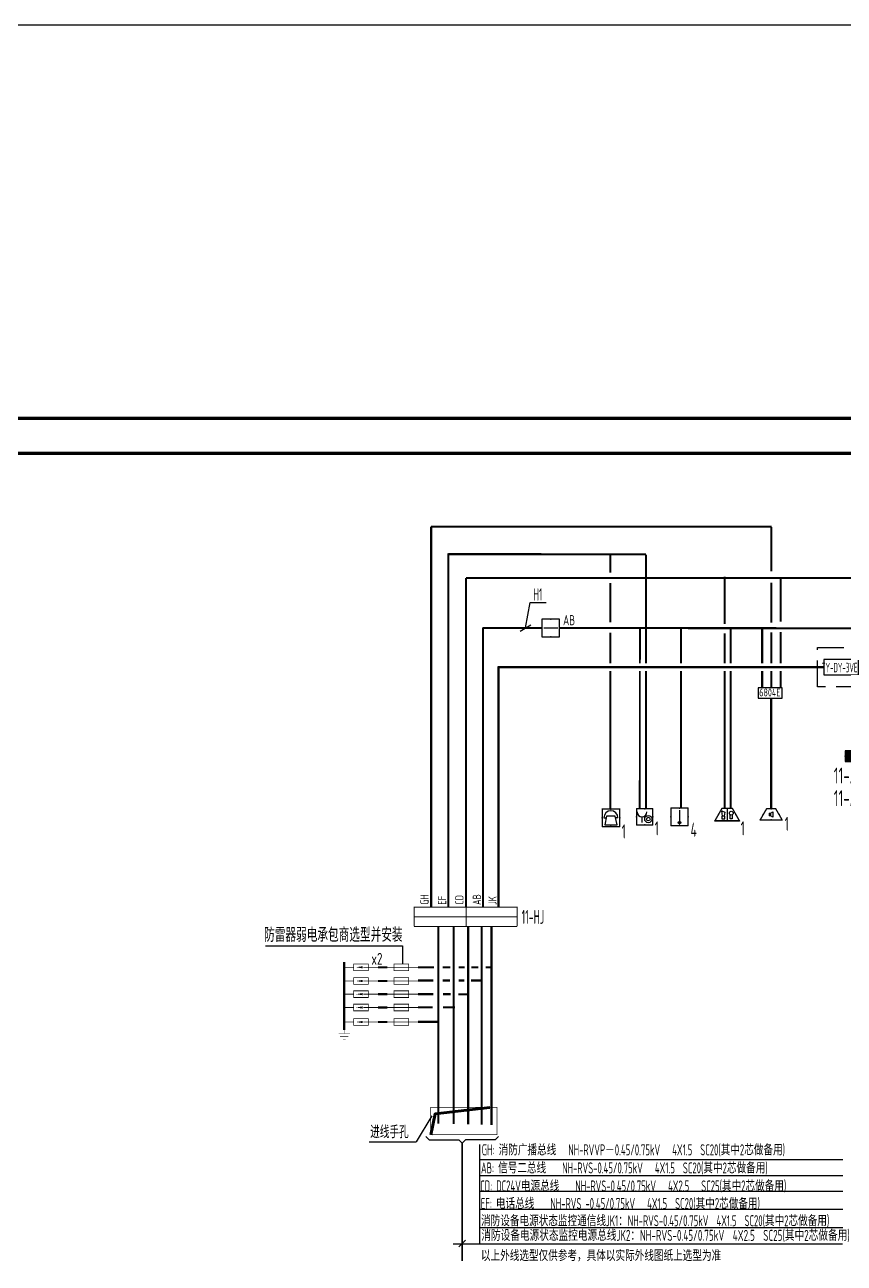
# Model space of a CAD drawing. Extents: x 5394041 to 5729212, y -433068 to -301615.
# Drawn here: x 5605684 to 5629069, y -336960 to -301615 of the extents above; entities that cross this region are included whole.
import ezdxf
from ezdxf.enums import TextEntityAlignment as Align

# ---------------------------------------------------------------- set-up
doc = ezdxf.new("R2010")
doc.units = 0
doc.header["$LTSCALE"] = 1000
doc.header["$MEASUREMENT"] = 0
doc.linetypes.add('DASH', pattern=[0.35, 0.25, -0.1])
doc.linetypes.add('DOTE', pattern=[2.42, 2, -0.2, 0.02, -0.2])
doc.layers.get('0').update_dxf_attribs({"linetype": 'CONTINUOUS'})
for name, color, linetype in [('DIM-消防', 3, 'CONTINUOUS'), ('ELEMENT', 3, 'CONTINUOUS'), ('EQUIP-消防', 3, 'CONTINUOUS'), ('EQUIP-箱柜', 3, 'CONTINUOUS'), ('PUB_DIM', 3, 'CONTINUOUS'), ('PUB_TEXT', 7, 'CONTINUOUS'), ('PUB_TITLE', 4, 'CONTINUOUS'), ('SIG_TEXT', 7, 'CONTINUOUS'), ('WINDOW', 4, 'CONTINUOUS'), ('WIRE-消防', 5, 'CONTINUOUS'), ('WIRE-照明', 1, 'CONTINUOUS'), ('电信', 7, 'CONTINUOUS'), ('电气', 3, 'CONTINUOUS')]:
    doc.layers.add(name, color=color, linetype=linetype)
doc.styles.add('_TCH_LABEL', font='COMPLEX', dxfattribs={"bigfont": 'GBCBIG'})
doc.styles.add('_TEL_DIM', font='sceie.shx', dxfattribs={"width": 0.8, "height": 3.5, "bigfont": 'sceic.shx'})
doc.styles.add('sce', font='sceie.shx', dxfattribs={"width": 0.8, "height": 400, "bigfont": 'sceic.shx'})
doc.styles.add('SCEI', font='sceie.shx', dxfattribs={"width": 0.75, "bigfont": 'sceic.shx'})
doc.styles.add('sceic', font='sceie.shx', dxfattribs={"width": 0.8, "bigfont": 'sceic.shx'})
doc.styles.add('sceie', font='sceie.shx', dxfattribs={"width": 0.7, "bigfont": 'sceic.shx'})
doc.styles.get("Standard").update_dxf_attribs({"font": 'GBENOR', "bigfont": 'GBCBIG'})
doc.styles.add('TG_LINETYPE', font='SIMPLEX', dxfattribs={"width": 0.8, "height": 3, "bigfont": 'HZTXT'})
doc.linetypes.add('TG_BC', pattern='A,2,-0.85,["BC",TG_LINETYPE,S=0.1,R=0,X=-0.65,Y=-0.15],0', length=2.85)
doc.linetypes.add('TG_F', pattern='A,2,-0.4,["F",TG_LINETYPE,S=0.1,R=0,X=-0.28,Y=-0.15],0', length=2.4)

# ---------------------------------------------------------------- blocks, each defined once
blk = doc.blocks.new('$equip$00001590')
for p, q in [((0.5, 0), (-0.5, 0)), ((-0.5, 0), (-0.5, -1)), ((0.5, -1), (0.5, 0)), ((-0.4, -0.5), (0.4, -0.5)), ((-0.5, -1), (0.5, -1))]:
    blk.add_line(p, q)
for p in [(0, 0), (-0.5, -0.5), (0.5, -0.5), (0, -1)]:
    blk.add_point(p)
blk.add_solid([(0.4, -0.5), (0.141, -0.465), (0.141, -0.535)])
at = {"flags": 9}
blk.add_attdef('A', (0, 0), '', height=0.00002, dxfattribs=at)
blk.add_attdef('B', text='', height=0.4, dxfattribs=at).set_placement((0.825, -0.677), align=Align.MIDDLE_CENTER)
blk = doc.blocks.new('$element$00000582')
at = {"const_width": 0.0233}
for points in [[(0, 0), (0, -1)], [(-0.1, -0.283), (0.1, -0.283), (0.1, -0.717), (-0.1, -0.717), (-0.1, -0.283)]]:
    blk.add_lwpolyline(points, dxfattribs=at)
at = {"flags": 9}
blk.add_attdef('S', (0, 0), '', height=0.00000667, dxfattribs=at)
blk = doc.blocks.new('$element$00000532')
at = {"const_width": 0.0233}
for points in [[(0, 0), (0, -0.283)], [(-0.1, -0.283), (0.1, -0.283), (0.1, -0.717), (-0.1, -0.717), (-0.1, -0.283)], [(0, -1), (0, -0.567)]]:
    blk.add_lwpolyline(points, dxfattribs=at)
for points in [[(-0.033, -0.55), (0.033, -0.55), (0, -0.35), (0.033, -0.55)], [(0.033, -0.55), (0, -0.35), (-0.033, -0.55), (0.033, -0.55)], [(0, -0.367), (-0.033, -0.567), (0.033, -0.567), (0, -0.367)]]:
    blk.add_solid(points)
at = {"flags": 9}
blk.add_attdef('S', (0, 0), '', height=0.00000667, dxfattribs=at)
blk = doc.blocks.new('$element$00000390')
at = {"const_width": 0.0233}
for points in [[(0, 0), (0, -0.375)], [(-0.25, -0.375), (0.25, -0.375)], [(-0.188, -0.5), (0.188, -0.5)], [(-0.062, -0.625), (0.062, -0.625)]]:
    blk.add_lwpolyline(points, dxfattribs=at)
at = {"flags": 9}
blk.add_attdef('S', (0, 0), '', height=0.00000667, dxfattribs=at)
blk = doc.blocks.new('$equip$00002677')
for p, q in [((-0.3, 0.699), (-0.703, 0)), ((-0.703, 0), (0.703, 0)), ((0.3, 0.699), (-0.3, 0.699)), ((-0.117, 0.421), (-0.117, 0.26)), ((-0.117, 0.421), (-0.036, 0.421)), ((-0.036, 0.26), (-0.117, 0.26)), ((-0.036, 0.421), (0.118, 0.503)), ((-0.036, 0.421), (-0.036, 0.26)), ((0.118, 0.173), (-0.036, 0.26)), ((0.118, 0.503), (0.118, 0.173)), ((0.703, 0), (0.3, 0.699))]:
    blk.add_line(p, q)
at = {"const_width": 0.0667}
blk.add_lwpolyline([(-0.3, 0.699), (0.3, 0.699), (0.703, 0), (-0.703, 0), (-0.3, 0.699), (0.3, 0.699)], dxfattribs=at)
blk.add_lwpolyline([(-0.3, 0.699), (0.3, 0.699), (0.703, 0), (-0.703, 0), (-0.3, 0.699), (0.3, 0.699)], dxfattribs=at)
for p in [(-0.501, 0.349), (0, 0.699), (0, 0), (0.502, 0.349)]:
    blk.add_point(p)
at = {"color": 7, "flags": 1}
for tag, height, p in [('A', 0.00002, (0, 0)), ('B', 0.4, (0.961, 0.299))]:
    blk.add_attdef(tag, text='', height=height, dxfattribs=at).set_placement(p, align=Align.MIDDLE_CENTER)
blk = doc.blocks.new('$equip$00002679')
for p, q in [((-0.3, 0.699), (-0.703, 0)), ((-0.703, 0), (0.703, 0)), ((-0.264, 0.249), (-0.304, 0.569)), ((-0.304, 0.569), (-0.128, 0.489)), ((-0.304, 0.249), (-0.304, 0.113)), ((-0.128, 0.249), (-0.304, 0.249)), ((-0.304, 0.113), (-0.128, 0.113)), ((0.3, 0.699), (-0.3, 0.699)), ((0.3, 0.699), (-0.3, 0.699)), ((-0.128, 0.489), (-0.168, 0.249)), ((-0.128, 0.113), (-0.128, 0.249)), ((0, 0.699), (0, 0)), ((0.174, 0.11), (0.174, 0.338)), ((0.294, 0.11), (0.174, 0.11)), ((0.294, 0.338), (0.294, 0.11)), ((0.703, 0), (0.3, 0.699))]:
    blk.add_line(p, q)
at = {"const_width": 0.0667}
for points in [[(-0.299, 0.699), (0.301, 0.699), (0.703, 0), (-0.702, 0), (-0.299, 0.699), (0.301, 0.699)], [(-0.3, 0.699), (0.3, 0.699), (0.703, 0), (-0.703, 0), (-0.3, 0.699), (0.3, 0.699)]]:
    blk.add_lwpolyline(points, dxfattribs=at)
blk.add_circle((0.234, 0.43), 0.111)
for p in [(-0.501, 0.349), (0, 0.699), (0, 0), (0.502, 0.349)]:
    blk.add_point(p)
at = {"color": 7, "flags": 1}
for tag, height, p in [('A', 0.00002, (0, 0)), ('B', 0.4, (0.961, 0.299))]:
    blk.add_attdef(tag, text='', height=height, dxfattribs=at).set_placement(p, align=Align.MIDDLE_CENTER)
blk = doc.blocks.new('$equip$00002658')
for p, q in [((0.5, 1), (-0.5, 1)), ((-0.5, 1), (-0.5, 0)), ((0.5, 0), (0.5, 1)), ((-0.5, 0), (0.5, 0)), ((-0.4, 0.5), (-0.27, 0.5)), ((-0.25, 0.6), (-0.35, 0.1)), ((-0.35, 0.1), (0.35, 0.1)), ((0.25, 0.6), (-0.25, 0.6)), ((0.35, 0.1), (0.25, 0.6)), ((0.4, 0.5), (0.27, 0.5))]:
    blk.add_line(p, q)
at = {"const_width": 0.0667}
blk.add_lwpolyline([(-0.5, 1), (0.5, 1), (0.5, 0), (-0.5, 0), (-0.5, 1), (0.5, 1)], dxfattribs=at)
blk.add_arc((0, 0.5), 0.4, 0, 180)
for p in [(0, 1), (-0.5, 0.5), (0, 0), (0.5, 0.5)]:
    blk.add_point(p)
at = {"color": 7, "flags": 1}
for tag, height, p in [('A', 0.00002, (0, 0)), ('B', 0.4, (0.762, 0.292))]:
    blk.add_attdef(tag, text='', height=height, dxfattribs=at).set_placement(p, align=Align.MIDDLE_CENTER)
blk = doc.blocks.new('$equip$00002655')
for p, q in [((-0.5, 1), (-0.5, 0)), ((0.5, 1), (-0.5, 1)), ((0.5, 0), (0.5, 1)), ((-0.5, 0), (0.5, 0)), ((-0.169, 0.5), (-0.169, 0.15))]:
    blk.add_line(p, q)
at = {"const_width": 0.0667}
blk.add_lwpolyline([(-0.5, 1), (0.5, 1), (0.5, 0), (-0.5, 0), (-0.5, 1), (0.5, 1)], dxfattribs=at)
for radius in [0.226, 0.113]:
    blk.add_circle((0.227, 0.36), radius)
blk.add_arc((-0.169, 0.8), 0.3, 180, 0)
for p in [(0, 1), (-0.5, 0.5), (0, 0), (0.5, 0.5)]:
    blk.add_point(p)
at = {"color": 7, "flags": 1}
for tag, height, p in [('A', 0.00002, (0, 0)), ('B', 0.4, (0.762, 0.292))]:
    blk.add_attdef(tag, text='', height=height, dxfattribs=at).set_placement(p, align=Align.MIDDLE_CENTER)
blk = doc.blocks.new('*X23')
at = {"color": 0}
for p, q in [((-250, 33), (-83, 200)), ((-250, 68), (-118, 200)), ((-250, 104), (-154, 200)), ((-250, 139), (-189, 200)), ((-250, 174), (-224, 200)), ((-247, 0), (-47, 200)), ((-212, 0), (-12, 200)), ((-177, 0), (23, 200)), ((-141, 0), (59, 200)), ((-106, 0), (94, 200)), ((-71, 0), (129, 200)), ((-35, 0), (165, 200)), ((0, 0), (200, 200)), ((35, 0), (235, 200)), ((71, 0), (250, 179)), ((106, 0), (250, 144)), ((141, 0), (250, 109)), ((177, 0), (250, 73)), ((212, 0), (250, 38)), ((247, 0), (250, 3))]:
    blk.add_line(p, q, dxfattribs=at)
blk = doc.blocks.new('$equip$00001421')
for p, q in [((0.75, 0.6), (-0.75, 0.6)), ((-0.75, 0.6), (-0.75, 0)), ((-0.75, 0), (0.75, 0)), ((0.75, 0), (0.75, 0.6))]:
    blk.add_line(p, q)
at = {"const_width": 0.6}
blk.add_lwpolyline([(-0.75, 0.3), (0.75, 0.3)], dxfattribs=at)
for p in [(-0.75, 0.3), (0, 0.6), (0, 0), (0.75, 0.3)]:
    blk.add_point(p)
at = {"xscale": 0.00300000000061118, "yscale": 0.00300000000061118, "zscale": 0.00300000000061118}
blk.add_blockref('*X23', (0, 0), dxfattribs=at)
at = {"style": '_TCH_LABEL', "flags": 9}
blk.add_attdef('A', (0, 0), '', height=0.00002, dxfattribs=at)
blk = doc.blocks.new('$Equip$00002648')
for p, q in [((-0.5, 0.5), (-0.5, -0.5)), ((0.5, 0.5), (-0.5, 0.5)), ((0, 0.375), (0, -0.412)), ((0.5, -0.5), (0.5, 0.5)), ((-0.5, -0.5), (0.5, -0.5))]:
    blk.add_line(p, q)
at = {"const_width": 0.04}
blk.add_lwpolyline([(-0.5, 0.5), (0.5, 0.5), (0.5, -0.5), (-0.5, -0.5), (-0.5, 0.5), (0.5, 0.5)], dxfattribs=at)
blk.add_circle((0, -0.338), 0.075)
for p in [(-0.5, 0), (0, 0.5), (0.5, 0), (0, -0.5)]:
    blk.add_point(p)
for points in [[(-0.065, -0.3), (0.065, -0.3), (-0.075, -0.338), (0.075, -0.338)], [(-0.065, -0.375), (0.065, -0.375), (-0.075, -0.338), (0.075, -0.338)], [(-0.038, -0.273), (0.037, -0.273), (-0.065, -0.3), (0.065, -0.3)], [(-0.038, -0.402), (0.037, -0.402), (-0.065, -0.375), (0.065, -0.375)], [(0, -0.263), (0, -0.263), (-0.038, -0.273), (0.037, -0.273)], [(0, -0.412), (0, -0.412), (-0.038, -0.402), (0.037, -0.402)]]:
    blk.add_solid(points)
at = {"color": 7, "flags": 1}
for tag, height, p in [('A', 0.00002, (0, 0)), ('B', 0.4, (0.762, -0.208))]:
    blk.add_attdef(tag, text='', height=height, dxfattribs=at).set_placement(p, align=Align.MIDDLE_CENTER)

msp = doc.modelspace()

# ---------------------------------------------------------------- linework, layer by layer
for p, q in [((5617223.6, -333435.5), (5617126.2, -333339.8)), ((5617223.6, -333435.5), (5618066.9, -333435.5)), ((5618164.2, -333531.2), (5618066.9, -333435.5)), ((5618164.2, -333531.2), (5618261.6, -333435.5)), ((5619104.8, -333435.5), (5618261.6, -333435.5)), ((5618661.2, -333568), (5618661.2, -336409.8)), ((5619104.8, -333435.5), (5619202.2, -333339.8)), ((5618066.9, -336491.8), (5618261.6, -336300.3))]:
    msp.add_line(p, q)
at = {"color": 1}
msp.add_lwpolyline([(5394041.5, -301614.8), (5684355, -301614.8), (5684355, -433067.9), (5394041.5, -433067.9)], close=True, dxfattribs=at)
at = {"color": 4, "linetype": 'Continuous', "const_width": 31.5}
for points in [[(5616795.9, -327349), (5616795.9, -326798.3), (5619734.5, -326798.3), (5619734.5, -327349)], [(5619734.5, -327349), (5616795.9, -327349)]]:
    msp.add_lwpolyline(points, dxfattribs=at)
at = {"color": 3, "const_width": 31.5}
for points in [[(5618277.3, -326798.3), (5618277.3, -327349)], [(5616795.9, -327073.6), (5619734.5, -327073.6)]]:
    msp.add_lwpolyline(points, dxfattribs=at)
at = {"layer": 'DIM-消防'}
msp.add_line((5619825.9, -318920), (5620125.8, -318739.6), dxfattribs=at)
for points in [[(5619975.8, -318829.8), (5620105, -318099.7)], [(5620105, -318099.7), (5620568, -318099.7)]]:
    msp.add_lwpolyline(points, dxfattribs=at)
at = {"layer": 'PUB_TEXT'}
for p, q in [((5618661.2, -334003.2), (5629028.2, -334003.2)), ((5618661.2, -334451.7), (5629028.2, -334451.7)), ((5618661.2, -334900.1), (5629028.2, -334900.1)), ((5618661.2, -335413.9), (5629028.2, -335413.9)), ((5618661.2, -335937.3), (5629028.2, -335937.3))]:
    msp.add_line(p, q, dxfattribs=at)
at = {"layer": 'PUB_TITLE', "const_width": 100}
msp.add_lwpolyline([(5589048.9, -354845.4), (5648448.9, -354845.4), (5648448.9, -312845.4), (5589048.9, -312845.4), (5589048.9, -354845.4)], dxfattribs=at)
msp.add_lwpolyline([(5647448.9, -353845.4), (5591548.9, -353845.4), (5591548.9, -313845.4), (5647448.9, -313845.4)], close=True, dxfattribs=at)
at = {"layer": 'SIG_TEXT'}
for p, q in [((5612557.4, -327900), (5616465.3, -327900)), ((5616465.3, -327900), (5616465.3, -328415.8)), ((5617296.9, -332753.2), (5616856.4, -333493.2)), ((5615516.4, -333493.2), (5616856.4, -333493.2))]:
    msp.add_line(p, q, dxfattribs=at)
at = {"layer": 'SIG_TEXT', "linetype": 'DASH', "ltscale": 3}
msp.add_lwpolyline([(5628308.3, -319392), (5630638.4, -319392), (5630638.4, -320505.1), (5628308.3, -320505.1)], close=True, dxfattribs=at)
at = {"layer": 'WINDOW', "color": 4}
for points in [[(5629473.3, -319728.4), (5628489.6, -319728.4), (5628489.6, -320168.7), (5629473.3, -320168.7)], [(5627297.1, -320542.8), (5626610, -320542.8), (5626610, -320833.9), (5627297.1, -320833.9)]]:
    msp.add_lwpolyline(points, close=True, dxfattribs=at)
at = {"layer": 'WIRE-消防', "color": 3, "linetype": 'TG_F'}
for points, const_width in [([(5617772.9, -316697), (5617772.9, -323706.2)], 60), ([(5617772.9, -316723.2), (5623410.9, -316727.1)], 60), ([(5622397.8, -316727.1), (5622397.8, -317250.8)], 60), ([(5623410.9, -319836), (5623410.9, -316736.3)], 51), ([(5622397.8, -317543.8), (5622397.8, -318671.2)], 60), ([(5622397.8, -318965.4), (5622397.8, -319836)], 60), ([(5622397.8, -320061), (5622397.8, -321464.4)], 60), ([(5623410.9, -323997.9), (5623410.9, -320061)], 51), ([(5622397.8, -321464.4), (5622397.8, -324010.4)], 60), ([(5617772.9, -322876.4), (5617772.9, -326798.3)], 60), ([(5617926.5, -327332.1), (5617926.5, -332983.4)], 60)]:
    msp.add_lwpolyline(points, dxfattribs=dict(at, const_width=const_width))
at = {"layer": 'WIRE-消防', "linetype": 'Continuous'}
for points, const_width in [([(5618751.9, -318829.8), (5620444.1, -318829.8)], 60), ([(5620943.9, -318829.8), (5629852.7, -318840.1)], 60), ([(5624409.3, -319836), (5624409.3, -318819.4)], 60), ([(5625828.5, -318825.2), (5625828.5, -319836)], 60), ([(5624409.3, -321464.4), (5624409.3, -320061)], 60), ([(5625828.5, -320061), (5625828.5, -321464.4)], 60), ([(5624409.3, -323953.6), (5624409.3, -321464.4)], 60), ([(5625828.5, -321464.4), (5625828.5, -323983.8)], 60), ([(5614800.8, -328363.7), (5614800.8, -330299.9)], 64.3), ([(5615763, -328514.2), (5616030.2, -328514.2)], 64.3), ([(5616909.5, -328514.2), (5617364.6, -328514.2)], 64.3), ([(5617613.8, -328514.2), (5617833.1, -328514.2)], 64.3), ([(5618062.2, -328514.2), (5618235.5, -328514.2)], 64.3), ([(5618428.5, -328514.2), (5618630.5, -328514.2)], 64.3), ([(5618833.8, -328514.2), (5619035.9, -328514.2)], 64.3), ([(5615763, -328905.7), (5616030.2, -328905.7)], 64.3), ([(5616909.5, -328887.4), (5617345.9, -328887.4)], 64.3), ([(5617605.5, -328887.4), (5617818.4, -328887.4)], 64.3), ([(5617628, -328887.4), (5617623.8, -328887.4)], 64.3), ([(5618062.2, -328887.4), (5618231.1, -328887.4)], 64.3), ([(5618418.3, -328887.4), (5618743.6, -328887.4)], 64.3), ([(5615763, -329280.8), (5616030.2, -329280.8)], 64.3), ([(5616909.5, -329278.9), (5617343.7, -329280.3)], 64.3), ([(5617620.5, -329282.3), (5617841.3, -329284.3)], 64.3), ([(5618059.5, -329285.3), (5618345.5, -329286.8)], 64.3), ([(5615763, -329661.1), (5616030.2, -329661.1)], 64.3), ([(5616909.5, -329656.6), (5617323.1, -329656.6)], 64.3), ([(5617622.8, -329656.6), (5617958.7, -329656.6)], 64.3), ([(5615763, -330076), (5616030.2, -330076)], 64.3), ([(5616909.5, -330071.5), (5617485.2, -330071.5)], 64.3)]:
    msp.add_lwpolyline(points, dxfattribs=dict(at, const_width=const_width))
at = {"layer": 'WIRE-消防', "color": 5, "linetype": 'Continuous'}
for points, const_width in [([(5618757.6, -323347.2), (5618757.6, -318821.1)], 60), ([(5623239.2, -319836), (5623241, -318833.9)], 51), ([(5626728, -319836), (5626728, -318815.1)], 60), ([(5623231.9, -323980.3), (5623238.8, -320061)], 51), ([(5626728, -320542.8), (5626728, -320061)], 60), ([(5626982.9, -320832), (5626982.9, -321464.4)], 60), ([(5626982.9, -321464.4), (5626982.9, -323992.8)], 60), ([(5618757.6, -326798.3), (5618757.6, -322902.1)], 60), ([(5618725.2, -333007.3), (5618725.2, -327332.1)], 60)]:
    msp.add_lwpolyline(points, dxfattribs=dict(at, const_width=const_width))
at = {"layer": 'WIRE-消防', "color": 6, "linetype": 'DOTE', "const_width": 60}
for points in [[(5628489.6, -319948.5), (5619180.8, -319948.5)], [(5619202.8, -326798.3), (5619202.8, -319931.4)], [(5619003.5, -333013.3), (5619003.5, -327332.9)]]:
    msp.add_lwpolyline(points, dxfattribs=at)
at = {"layer": 'WIRE-照明', "color": 0}
msp.add_line((5617911.8, -336409.8), (5629020, -336409.8), dxfattribs=at)
at = {"layer": 'WIRE-照明', "color": 4, "linetype": 'TG_BC', "const_width": 60}
for points in [[(5617280.6, -315935.9), (5627002.1, -315935.9)], [(5617280.6, -323654.9), (5617280.6, -315940.7)], [(5626990.4, -315944.6), (5626990.4, -317216)], [(5626990.4, -317541.4), (5626990.4, -318678.4)], [(5626990.4, -318950), (5626990.4, -319836)], [(5626990.4, -320061), (5626990.4, -320542.7)], [(5617280.6, -326798.3), (5617280.6, -322927.7)], [(5617485.1, -327342), (5617485.1, -332974.4)]]:
    msp.add_lwpolyline(points, dxfattribs=at)
at = {"layer": 'WIRE-照明', "color": 1, "linetype": 'DASH', "const_width": 60}
for points in [[(5618277.3, -317402.4), (5618277.3, -323526.7)], [(5618277.3, -317402.4), (5638396, -317402.4)], [(5625654.7, -317369.8), (5625654.7, -318718.6)], [(5627252.9, -317429.3), (5627252.9, -318652.3)], [(5625654.7, -318979.7), (5625654.7, -319836)], [(5627252.9, -318948.3), (5627252.9, -319836)], [(5625654.7, -320061), (5625654.7, -321464.4)], [(5627252.9, -320061), (5627252.9, -320542.7)], [(5625654.7, -321464.4), (5625654.7, -323983.8)], [(5618277.3, -323526.7), (5618277.3, -326798.3)], [(5618336.6, -327332.1), (5618336.6, -332992.3)]]:
    msp.add_lwpolyline(points, dxfattribs=at)
at = {"layer": 'WIRE-照明', "color": 0, "const_width": 45}
msp.add_lwpolyline([(5618164.2, -333523.9), (5618164.2, -336898.2)], dxfattribs=at)
at = {"layer": '电气', "lineweight": 60, "const_width": 20}
msp.add_lwpolyline([(5617271.2, -332513.7), (5619156.8, -332513.7), (5619156.8, -333291), (5617271.2, -333291), (5617271.2, -332513.7)], dxfattribs=at)
at = {"layer": '电气', "lineweight": 60}
msp.add_lwpolyline([(5617271.2, -333291), (5617393.3, -332698.4), (5618958.5, -332513.7)], dxfattribs=at)

# ---------------------------------------------------------------- block references
at = {"layer": 'ELEMENT', "xscale": -963.9000000000233, "yscale": 963.9000000000233, "zscale": 963.9000000000002}
for name, p, rotation in [('$element$00000532', (5614799.1, -328514.2), 90), ('$element$00000582', (5616909.5, -328514.2), 270), ('$element$00000532', (5614799.1, -328905.7), 90), ('$element$00000582', (5616909.5, -328905.7), 270), ('$element$00000532', (5614799.1, -329280.8), 90), ('$element$00000582', (5616909.5, -329280.8), 270), ('$element$00000532', (5614799.1, -329661.1), 90), ('$element$00000582', (5616909.5, -329661.1), 270), ('$element$00000532', (5614799.1, -330076), 90), ('$element$00000582', (5616909.5, -330076), 270)]:
    msp.add_blockref(name, p, dxfattribs=dict(at, rotation=rotation))
at = {"layer": 'ELEMENT', "xscale": -642.6000000000931, "yscale": 642.5999999999767, "zscale": 642.6000000000001}
msp.add_blockref('$element$00000390', (5614800.8, -330163.7), dxfattribs=at)
at = {"layer": 'EQUIP-消防', "color": 3, "linetype": 'Continuous', "xscale": 500, "yscale": 500, "zscale": 500}
msp.add_blockref('$equip$00001590', (5620693.9, -318579.8), dxfattribs=at)
at = {"layer": 'EQUIP-消防'}
for name, p, xscale, yscale, zscale in [('$equip$00002658', (5622411.1, -324497.2), 500, 500, 500), ('$equip$00002655', (5623374.6, -324449.2), 459, 459, 459), ('$equip$00002679', (5625728.9, -324329.8), 500, 500, 500), ('$equip$00002677', (5626982.8, -324306.4), 450, 450, 450)]:
    msp.add_blockref(name, p, dxfattribs=dict(at, xscale=xscale, yscale=yscale, zscale=zscale))
at = {"layer": 'EQUIP-消防', "color": 0, "xscale": 500, "yscale": 500, "zscale": 500}
msp.add_blockref('$Equip$00002648', (5624368.7, -324218), dxfattribs=at)
at = {"layer": 'EQUIP-箱柜', "xscale": 506.0475000003353, "yscale": 506.0475000003353, "zscale": 506.0475000003353}
msp.add_blockref('$equip$00001421', (5629473.3, -322637.1), dxfattribs=at)

# ---------------------------------------------------------------- texts
at = {"style": 'sceie', "width": 0.7}
for s, p in [('11-ALE1', (5628770.4, -323269.8)), ('11-AC', (5628770.4, -323913.6))]:
    msp.add_text(s, height=455.44, dxfattribs=at).set_placement(p)
at = {"layer": 'DIM-消防', "color": 7, "style": '_TEL_DIM', "width": 0.64}
msp.add_text('H1', height=350, dxfattribs=at).set_placement((5620192.5, -318049.7))
at = {"layer": 'PUB_DIM', "style": 'sceie', "width": 0.6}
msp.add_text('11-HJ', height=400, dxfattribs=at).set_placement((5619863.5, -327275.3))
at = {"layer": 'PUB_TEXT'}
for s, height, style, width, p in [('AB', 288, 'SCEI', 0.8, (5621045.8, -318751.5, -27632.6)), ('6804E', 225, 'sceie', 0.8, (5626644.1, -320783.9)), ('GH: 消防广播总线   NH-RVVP－0.45/0.75kV   4X1.5  SC20(其中2芯做备用)', 314.874, 'sceic', 0.67, (5618725.1, -333881)), ('AB: 信号二总线    NH-RVS-0.45/0.75kV   4X1.5  SC20(其中2芯做备用)', 314.874, 'sceic', 0.67, (5618703.5, -334397.5)), ('CD: DC24V电源总线    NH-RVS-0.45/0.75kV   4X2.5   SC25(其中2芯做备用)', 314.874, 'sceic', 0.67, (5618680.7, -334912)), ('EF: 电话总线    NH-RVS -0.45/0.75kV   4X1.5  SC20(其中2芯做备用)', 314.874, 'sceic', 0.67, (5618698.7, -335412.8)), ('消防设备电源状态监控通信线JK1：NH-RVS-0.45/0.75kV  4X1.5  SC20(其中2芯做备用)', 314.874, 'sceic', 0.67, (5618705.5, -335904)), ('消防设备电源状态监控电源总线JK2：NH-RVS-0.45/0.75kV  4X2.5  SC25(其中2芯做备用)', 314.874, 'sceie', 0.7, (5618713.3, -336321.6))]:
    msp.add_text(s, height=height, dxfattribs=dict(at, style=style, width=width)).set_placement(p)
at = {"layer": 'PUB_TEXT', "style": 'sceie', "width": 0.5}
msp.add_text('TY-DY-3VE ', height=270, dxfattribs=at).set_placement((5628981.5, -320095.2), align=Align.CENTER)
at = {"layer": 'PUB_TEXT', "style": 'sceic', "width": 0.67}
msp.add_text('以上外线选型仅供参考，具体以实际外线图纸上选型为准', height=314.874, dxfattribs=at).set_placement((5618702, -336740.9), align=Align.MIDDLE_LEFT)
at = {"layer": '电信', "style": 'SCEI', "width": 0.85}
for s, p in [('GH', (5617090.4, -326728.7)), ('EF', (5617594.8, -326728.7)), ('CD', (5618087.1, -326728.7)), ('AB', (5618584.9, -326733.8)), ('JK', (5619030.2, -326733.8))]:
    msp.add_text(s, height=233.28, rotation=90, dxfattribs=at).set_placement(p, align=Align.MIDDLE_LEFT)
at = {"layer": '电信', "width": 0.8}
for s, height, style, p in [('防雷器弱电承包商选型并安装', 400, 'sceie', (5612513.9, -327788.4)), ('x2', 340, 'sce', (5615576.5, -328442.8)), ('进线手孔', 360, 'sceie', (5615542.5, -333393.6))]:
    msp.add_text(s, height=height, dxfattribs=dict(at, style=style)).set_placement(p)
at = {"layer": '电气', "color": 3, "style": 'sceie', "width": 0.7}
for s, p in [('1', (5622718.8, -324836.9, -24859.4)), ('1', (5623659.6, -324748.6, -24859.4)), ('4', (5624683.8, -324788.6, -24859.4)), ('1', (5626111.2, -324748.6, -24859.4)), ('1', (5627370.3, -324620.6, -24859.4))]:
    msp.add_text(s, height=400, dxfattribs=at).set_placement(p)

doc.saveas('drawing.dxf')
